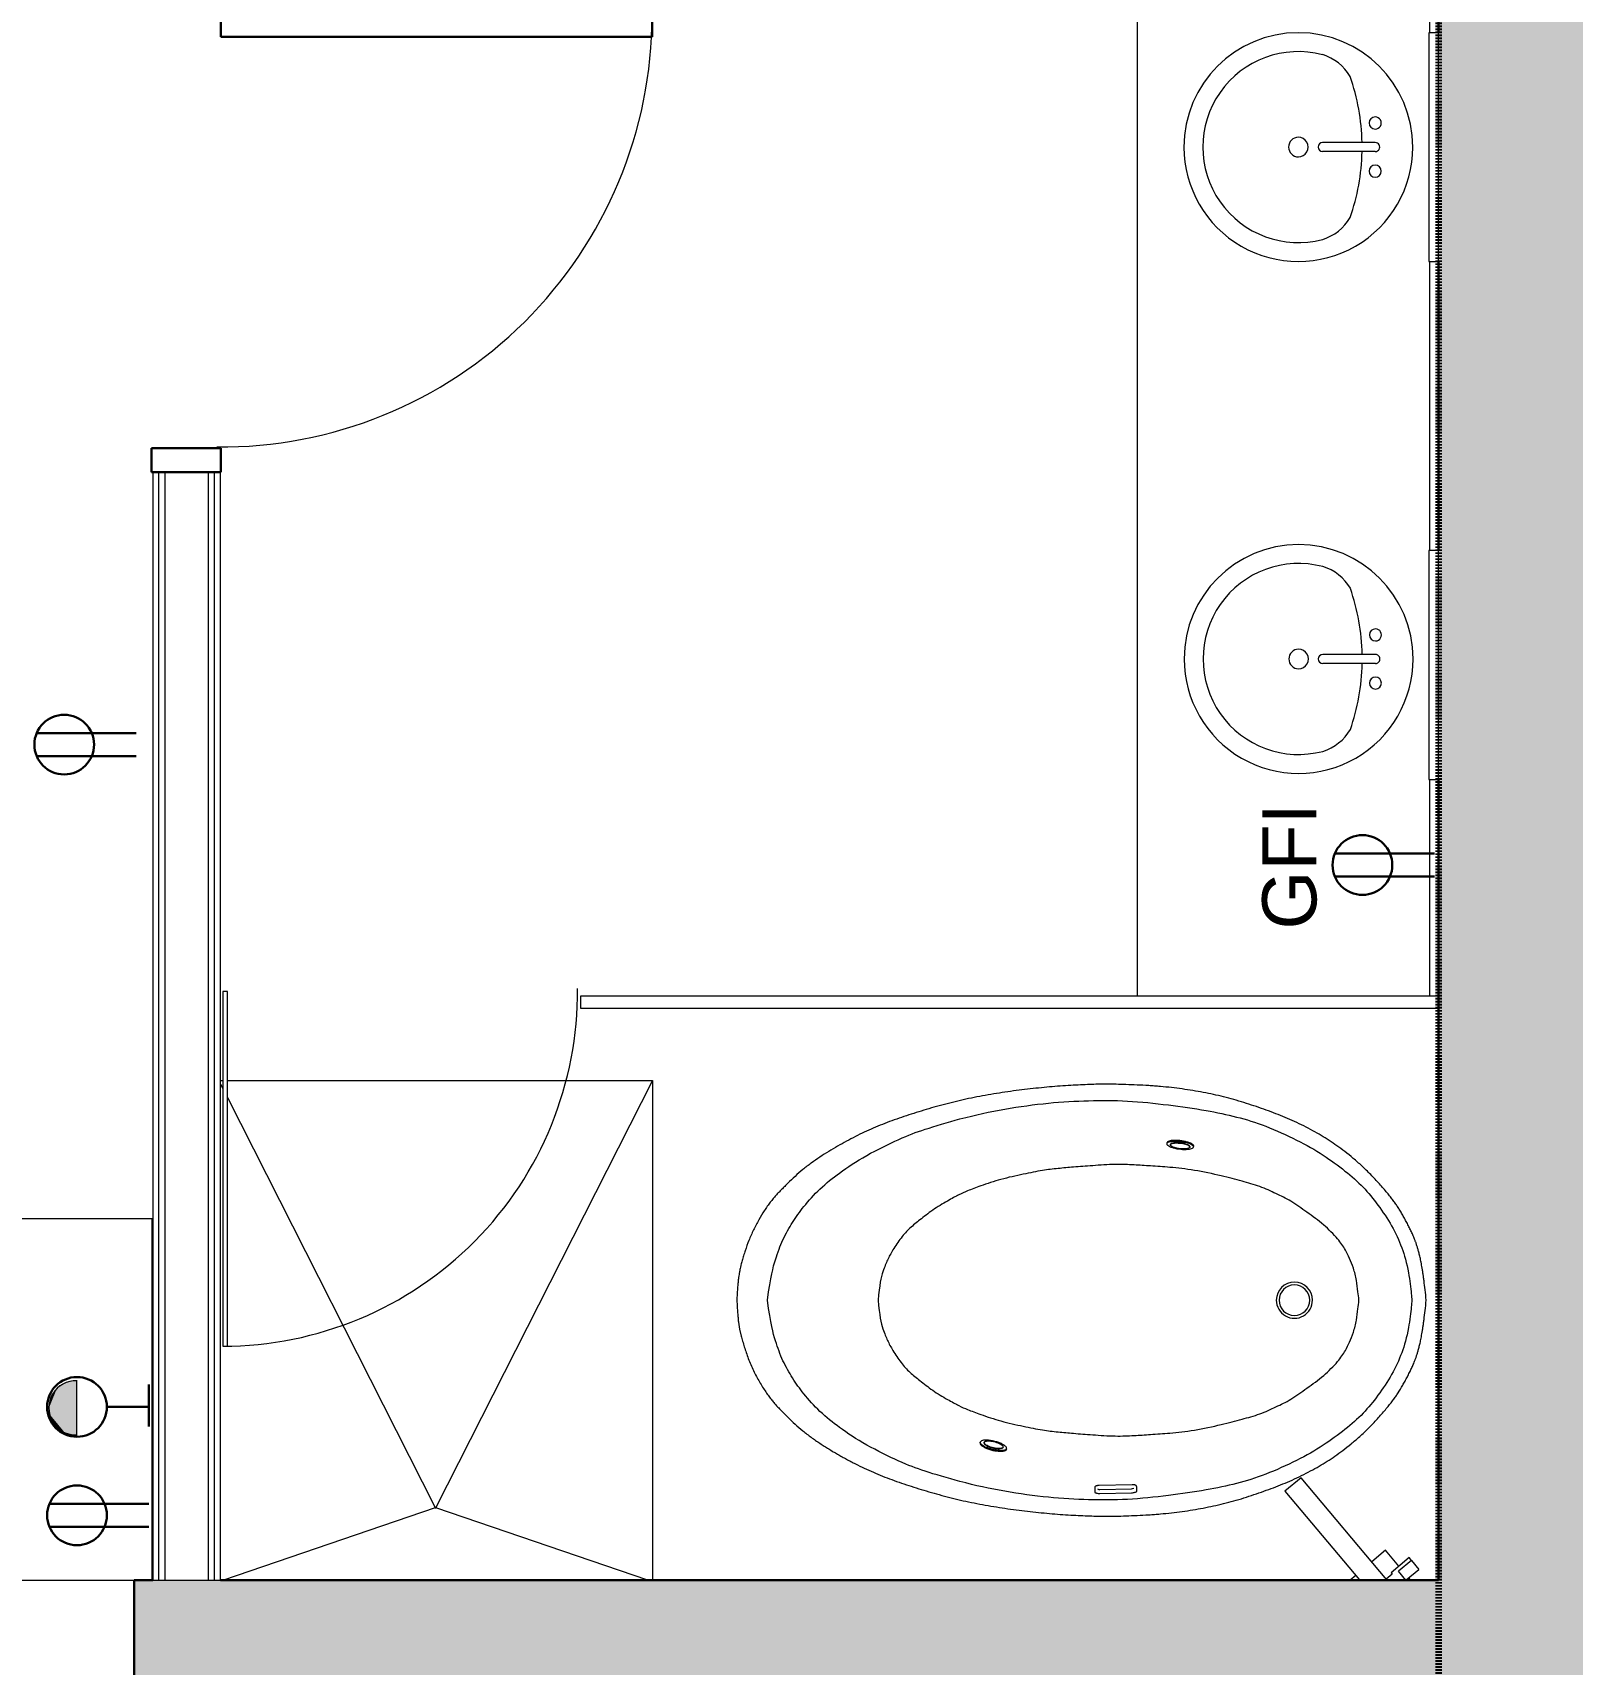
# Model space of a CAD drawing. Header units: inches. Extents: x -1176 to 1507, y -2563 to 978.
# Drawn here: x -115 to 12.8, y 323.7 to 459.2 of the extents above; entities that cross this region are included whole.
import ezdxf

# ---------------------------------------------------------------- set-up
doc = ezdxf.new("R2010")
doc.units = ezdxf.units.IN
doc.header["$MEASUREMENT"] = 0
doc.linetypes.add('Dash', pattern=[0.25, 0.125, -0.125])
for name, color, linetype, lineweight in [('A-ANNO-MATC', 214, 'Dash', 140), ('A-ANNO-NOTE', 131, 'Continuous', 40), ('A-DOOR', 31, 'Continuous', 18), ('A-DOOR-FRAM', 31, 'Continuous', 30), ('A-GLAZ-CURT', 52, 'Continuous', 9), ('A-WALL', 113, 'Continuous', 18), ('A-WALL-PATT', 111, 'Continuous', 18), ('I-WALL', 2, 'Continuous', 18), ('P-SANR-FIXT', 6, 'Continuous', 9), ('Q-CASE', 31, 'Continuous', 9), ('Q-SPCQ', 91, 'Continuous', 9)]:
    doc.layers.add(name, color=color, linetype=linetype, lineweight=lineweight)
doc.styles.add('Swis721 Lt BT', font='swissl.ttf', dxfattribs={"height": 4.5})

# ---------------------------------------------------------------- blocks, each defined once
blk = doc.blocks.new('Single Flush - D2 3_ X 8_-8252885-2nd Floor Power _ Signal')
at = {"layer": 'A-DOOR', "lineweight": 30}
for p, q in [((16.15625, -2.8125), (17.90625, -2.8125)), ((16.15625, -38.625), (16.15625, -2.8125)), ((17.90625, -2.8125), (17.90625, -38.625)), ((17.90625, -38.625), (16.15625, -38.625))]:
    blk.add_line(p, q, dxfattribs=at)
at = {"layer": 'A-DOOR', "lineweight": 9}
blk.add_arc((17.90625, -2.8125), 35.8125, 179.5, 270, dxfattribs=at)
at = {"layer": 'A-DOOR-FRAM'}
for p, q in [((-20, 2.9375), (-20, -2.8125)), ((-20, 2.9375), (-18, 2.9375)), ((-18, 2.9375), (-18, -2.8125)), ((18.000004, 2.9375), (18.000004, -2.8125)), ((18.000004, 2.9375), (20.000004, 2.9375)), ((20.000004, 2.9375), (20.000004, -2.8125)), ((-20, -2.8125), (-18, -2.8125)), ((18.000004, -2.8125), (20.000004, -2.8125))]:
    blk.add_line(p, q, dxfattribs=at)
blk = doc.blocks.new('Vanity Counter Top w Round Sink Hole - 24_ Depth-7683047-2nd Floor Power _ Signal')
at = {"layer": 'Q-CASE'}
for p, q in [((-52.26, -0.75), (-33.76, -0.75)), ((-14.76, -0.75), (9.24, -0.75)), ((28.24, -0.75), (46.25, -0.75)), ((-52.26, -25), (46.25, -25))]:
    blk.add_line(p, q, dxfattribs=at)
blk = doc.blocks.new('Sink Vanity-Round - 19_ x 19_-4918671-2nd Floor Power _ Signal')
at = {"layer": 'P-SANR-FIXT'}
for p, q in [((3.43, 9.73), (3.43, 5.36)), ((4.18, 9.73), (4.18, 5.36))]:
    blk.add_line(p, q, dxfattribs=at)
for centre, radius, start, end in [((3.81, 3.35), 9.5, 90, 270), ((3.81, 3.35), 9.5, 270, 90), ((1.81, 9.73), 0.5, 360, 180), ((1.81, 9.73), 0.5, 180, 360), ((3.81, 9.73), 0.375, 360, 180), ((5.81, 9.73), 0.5, 0, 180), ((5.81, 9.73), 0.5, 180, 360), ((3.81, -9.17), 17.81, 91.2067, 109.2086), ((3.81, -9.17), 17.81, 70.7914, 88.7933), ((0.05, 4.11), 4.12, 120.7927, 162.1904), ((7.56, 4.11), 4.12, 17.8096, 59.2073), ((3.81, 3.35), 7.93, 165.3071, 14.6929), ((3.81, 3.35), 0.812, 360, 180), ((3.81, 5.36), 0.375, 180, 360), ((3.81, 3.35), 0.813, 180, 360)]:
    blk.add_arc(centre, radius, start, end, dxfattribs=at)
blk = doc.blocks.new('System Panel - Glazed-7063547-2nd Floor Power _ Signal')
at = {"layer": 'A-GLAZ-CURT', "lineweight": 18}
for p, q in [((35.61, 1.75), (-35.61, 1.75)), ((-35.61, 1.75), (-35.61, 0.75)), ((35.61, 0.75), (35.61, 1.75)), ((-35.61, 0.75), (35.61, 0.75))]:
    blk.add_line(p, q, dxfattribs=at)
blk = doc.blocks.new('CW-Single Glass Door - Type 1-8070887-2nd Floor Power _ Signal')
at = {"layer": 'A-DOOR'}
for p, q in [((-14.34375, -0.375), (-14.71875, -0.375)), ((-14.71875, -0.375), (-14.71875, -29.8125)), ((-14.34375, -29.8125), (-14.34375, -0.375)), ((-14.71875, -29.8125), (-14.34375, -29.8125))]:
    blk.add_line(p, q, dxfattribs=at)
at = {"layer": 'A-DOOR', "lineweight": 9}
blk.add_arc((-14.71875, -0.375), 29.4375, 270, 0.5, dxfattribs=at)
blk = doc.blocks.new('downloadobjectfile_id_236f7131-f753-4b41-a4ac-6b6cf5932f67 - Bath tub-6664744-2nd Floor Power _ Signal')
at = {"layer": 'P-SANR-FIXT'}
for p, q in [((-4.58, 15.85), (-4.58, 15.48)), ((-4.21, 15.32), (-1.45, 15.38)), ((-1.53, 16.05), (-4.15, 15.99)), ((-1.52, 15.72), (-4.15, 15.66)), ((-1.09, 15.55), (-1.1, 15.94)), ((6.24, 12.4), (6.23, 12.33)), ((8.41, 11.78), (8.42, 11.84))]:
    blk.add_line(p, q, dxfattribs=at)
for centre, radius, start, end in [((-4.14, 15.3), 0.361, 91.2564, 121.564), ((-1.51, 15.36), 0.361, 60.9489, 91.2564), ((-17.67, 0), 1.5, 360, 180), ((-17.67, 0), 1.27, 0, 180), ((-17.67, 0), 1.5, 180, 360), ((-17.67, 0), 1.27, 180, 0)]:
    blk.add_arc(centre, radius, start, end, dxfattribs=at)
for points, knots in [([(28.63, 0), (28.61, 0.2), (28.6, 0.48), (28.58, 0.81), (28.56, 1.05), (28.54, 1.26), (28.52, 1.45), (28.51, 1.62), (28.49, 1.79), (28.47, 1.94), (28.45, 2.07), (28.43, 2.2), (28.41, 2.33), (28.39, 2.44), (28.36, 2.55), (28.34, 2.65), (28.31, 2.76), (28.29, 2.87), (28.25, 3.01), (28.21, 3.18), (28.14, 3.41), (28.06, 3.71), (27.93, 4.11), (27.71, 4.76), (27.37, 5.6), (26.88, 6.57), (26.43, 7.3), (26.09, 7.81), (25.84, 8.15), (25.61, 8.44), (25.38, 8.7), (25.15, 8.95), (24.91, 9.19), (24.65, 9.45), (24.29, 9.81), (23.8, 10.29), (23.15, 10.85), (22.57, 11.3), (22.09, 11.64), (21.72, 11.88), (21.36, 12.12), (20.99, 12.35), (20.62, 12.58), (20.26, 12.79), (19.89, 13), (19.52, 13.2), (19.15, 13.4), (18.66, 13.65), (18.04, 13.95), (17.29, 14.29), (16.53, 14.61), (15.75, 14.9), (14.69, 15.28), (13.32, 15.72), (11.9, 16.13), (10.73, 16.44), (9.54, 16.72), (8, 17.02), (6.12, 17.32), (4.57, 17.52), (3.34, 17.65), (2.43, 17.73), (1.54, 17.8), (0.68, 17.85), (-0.13, 17.89), (-0.86, 17.92), (-1.51, 17.94), (-2.14, 17.94), (-2.84, 17.93), (-3.67, 17.91), (-4.61, 17.87), (-5.42, 17.83), (-6.07, 17.79), (-6.7, 17.73), (-7.78, 17.63), (-9.25, 17.42), (-10.67, 17.15), (-11.79, 16.89), (-12.64, 16.67), (-13.48, 16.42), (-14.32, 16.15), (-15.14, 15.86), (-16.2, 15.47), (-17.23, 15.06), (-18.26, 14.57), (-19.02, 14.18), (-19.74, 13.78), (-20.4, 13.38), (-21.04, 12.95), (-21.69, 12.48), (-22.38, 11.94), (-22.97, 11.43), (-23.46, 10.98), (-23.83, 10.62), (-24.2, 10.24), (-24.56, 9.85), (-24.91, 9.46), (-25.23, 9.09), (-25.52, 8.74), (-25.77, 8.43), (-25.99, 8.13), (-26.26, 7.75), (-26.5, 7.35), (-26.76, 6.89), (-26.96, 6.54), (-27.11, 6.24), (-27.23, 6.01), (-27.31, 5.84), (-27.39, 5.68), (-27.49, 5.46), (-27.59, 5.22), (-27.68, 5), (-27.73, 4.86), (-27.77, 4.76), (-27.8, 4.65), (-27.84, 4.53), (-27.88, 4.41), (-27.92, 4.28), (-27.96, 4.14), (-28, 3.99), (-28.04, 3.83), (-28.08, 3.65), (-28.13, 3.46), (-28.17, 3.26), (-28.21, 3.04), (-28.26, 2.79), (-28.3, 2.53), (-28.35, 2.24), (-28.39, 1.94), (-28.45, 1.49), (-28.53, 0.87), (-28.59, 0.3), (-28.62, 0)], [0, 0, 0, 0, 0.003049, 0.004573, 0.006098, 0.007622, 0.009146, 0.010671, 0.012195, 0.01372, 0.015244, 0.016768, 0.018293, 0.019817, 0.021341, 0.022866, 0.02439, 0.025915, 0.027439, 0.030488, 0.033537, 0.036585, 0.042683, 0.04878, 0.060976, 0.073171, 0.085366, 0.091463, 0.097561, 0.103659, 0.109756, 0.115854, 0.121951, 0.128049, 0.134146, 0.146341, 0.158537, 0.170732, 0.176829, 0.182927, 0.189024, 0.195122, 0.20122, 0.207317, 0.213415, 0.219512, 0.22561, 0.231707, 0.243902, 0.256098, 0.268293, 0.280488, 0.292683, 0.317073, 0.341463, 0.353659, 0.365854, 0.390244, 0.414634, 0.439024, 0.45122, 0.463415, 0.47561, 0.487805, 0.5, 0.512195, 0.52439, 0.536585, 0.54878, 0.560976, 0.573171, 0.585366, 0.591463, 0.597561, 0.609756, 0.634146, 0.658537, 0.670732, 0.682927, 0.695122, 0.707317, 0.719512, 0.731707, 0.756098, 0.768293, 0.780488, 0.792683, 0.804878, 0.817073, 0.829268, 0.841463, 0.853659, 0.859756, 0.865854, 0.871951, 0.878049, 0.884146, 0.890244, 0.896341, 0.902439, 0.908537, 0.914634, 0.926829, 0.932927, 0.939024, 0.945122, 0.948171, 0.95122, 0.954268, 0.957317, 0.963415, 0.966463, 0.967988, 0.969512, 0.971037, 0.972561, 0.974085, 0.97561, 0.977134, 0.978659, 0.980183, 0.981707, 0.983232, 0.984756, 0.98628, 0.987805, 0.989329, 0.990854, 0.992378, 0.993902, 0.996951, 1, 1, 1, 1]), ([(-27.41, 0), (-27.41, 0.17), (-27.39, 0.55), (-27.13, 2.64), (-26.63, 4.38), (-25.79, 6.2), (-24.61, 7.94), (-23.4, 9.44), (-21.88, 10.76), (-19.96, 12.16), (-17.98, 13.29), (-15.15, 14.56), (-12.92, 15.24), (-10.26, 15.8), (-7.17, 16.24), (-3.75, 16.6), (-0.55, 16.6), (2.72, 16.42), (6.45, 15.9), (9.78, 15.19), (13.29, 14.12), (14.76, 13.58), (18.1, 11.95), (19.97, 10.69), (21.67, 9.36), (23.1, 7.78), (23.97, 6.54), (24.83, 5.05), (25.43, 3.41), (25.81, 1.98), (26.08, 0)], [-5.618031, -5.618031, -5.618031, -5.618031, -5.544194, -5.424812, -5.260384, -5.095898, -4.928484, -4.760658, -4.585358, -4.400115, -4.184559, -3.970312, -3.743931, -3.517047, -3.259472, -2.988396, -2.713063, -2.428449, -2.138296, -1.837006, -1.597044, -1.348216, -1.138919, -0.913036, -0.731154, -0.569833, -0.420907, -0.282566, -0.145254, 0, 0, 0, 0]), ([(-4.15, 15.99), (-4.26, 15.99), (-4.4, 15.97), (-4.52, 15.92), (-4.56, 15.9), (-4.58, 15.87), (-4.58, 15.86), (-4.58, 15.85)], [0, 0, 0, 0, 0.444444, 0.666667, 0.777778, 0.888889, 1, 1, 1, 1]), ([(-4.58, 15.48), (-4.57, 15.46), (-4.57, 15.45), (-4.56, 15.43), (-4.56, 15.43), (-4.56, 15.42), (-4.55, 15.42), (-4.55, 15.41), (-4.54, 15.4), (-4.53, 15.4), (-4.53, 15.39), (-4.52, 15.39), (-4.51, 15.38), (-4.5, 15.38), (-4.49, 15.37), (-4.48, 15.37), (-4.46, 15.36), (-4.45, 15.35), (-4.43, 15.35), (-4.41, 15.34), (-4.39, 15.34), (-4.37, 15.33), (-4.35, 15.33), (-4.32, 15.33), (-4.29, 15.32), (-4.26, 15.32), (-4.23, 15.32), (-4.21, 15.32)], [0, 0, 0, 0, 0.041667, 0.057292, 0.080729, 0.104167, 0.125, 0.145833, 0.1875, 0.229167, 0.270833, 0.302083, 0.333333, 0.375, 0.416667, 0.458333, 0.5, 0.541667, 0.583333, 0.666667, 0.75, 0.791667, 0.833333, 0.875, 0.916667, 0.958333, 1, 1, 1, 1]), ([(-1.1, 15.94), (-1.1, 15.95), (-1.11, 15.96), (-1.14, 15.98), (-1.18, 16), (-1.25, 16.02), (-1.37, 16.04), (-1.48, 16.05), (-1.53, 16.05)], [0, 0, 0, 0, 0.125, 0.25, 0.375, 0.5, 0.75, 1, 1, 1, 1]), ([(-1.45, 15.38), (-1.43, 15.38), (-1.4, 15.38), (-1.36, 15.39), (-1.33, 15.39), (-1.31, 15.4), (-1.29, 15.4), (-1.27, 15.4), (-1.26, 15.41), (-1.24, 15.41), (-1.23, 15.42), (-1.21, 15.42), (-1.2, 15.43), (-1.18, 15.44), (-1.17, 15.44), (-1.16, 15.45), (-1.15, 15.46), (-1.14, 15.46), (-1.13, 15.47), (-1.13, 15.47), (-1.12, 15.48), (-1.11, 15.49), (-1.11, 15.49), (-1.1, 15.5), (-1.1, 15.51), (-1.1, 15.51), (-1.09, 15.52), (-1.09, 15.54), (-1.09, 15.55)], [0, 0, 0, 0, 0.041667, 0.083333, 0.125, 0.166667, 0.208333, 0.25, 0.291667, 0.333333, 0.375, 0.416667, 0.5, 0.541667, 0.583333, 0.625, 0.666667, 0.697917, 0.729167, 0.770833, 0.8125, 0.854167, 0.875, 0.895833, 0.916667, 0.942708, 0.958333, 1, 1, 1, 1]), ([(6.23, 12.33), (6.22, 12.32), (6.22, 12.28), (6.24, 12.22), (6.29, 12.15), (6.37, 12.08), (6.47, 12.01), (6.63, 11.92), (6.87, 11.82), (7.21, 11.72), (7.67, 11.62), (8.08, 11.61), (8.33, 11.68), (8.39, 11.74), (8.41, 11.78)], [0, 0, 0, 0, 0.05, 0.1, 0.15, 0.2, 0.25, 0.3, 0.4, 0.5, 0.6, 0.8, 0.9, 1, 1, 1, 1]), ([(8.41, 11.78), (8.41, 11.8), (8.41, 11.83), (8.39, 11.9), (8.34, 11.96), (8.27, 12.03), (8.17, 12.1), (8.01, 12.19), (7.76, 12.3), (7.42, 12.4), (6.96, 12.49), (6.54, 12.51), (6.29, 12.43), (6.24, 12.37), (6.23, 12.33)], [0, 0, 0, 0, 0.05, 0.1, 0.15, 0.2, 0.25, 0.3, 0.4, 0.5, 0.6, 0.8, 0.9, 1, 1, 1, 1]), ([(6.23, 12.33), (6.23, 12.35), (6.25, 12.38), (6.31, 12.43), (6.39, 12.46), (6.49, 12.48), (6.61, 12.49), (6.8, 12.5), (7.07, 12.47), (7.42, 12.4), (7.88, 12.26), (8.24, 12.07), (8.4, 11.89), (8.42, 11.81), (8.41, 11.78)], [0, 0, 0, 0, 0.05, 0.1, 0.15, 0.2, 0.25, 0.3, 0.4, 0.5, 0.6, 0.8, 0.9, 1, 1, 1, 1]), ([(8.42, 11.84), (8.43, 11.85), (8.43, 11.89), (8.41, 11.95), (8.36, 12.02), (8.28, 12.09), (8.18, 12.15), (8.03, 12.24), (7.78, 12.35), (7.45, 12.46), (6.98, 12.55), (6.56, 12.56), (6.31, 12.49), (6.25, 12.43), (6.24, 12.4)], [0, 0, 0, 0, 0.05, 0.1, 0.15, 0.2, 0.25, 0.3, 0.4, 0.5, 0.6, 0.8, 0.9, 1, 1, 1, 1]), ([(8.09, 11.82), (8.09, 11.8), (8.08, 11.78), (8.05, 11.75), (8, 11.72), (7.94, 11.7), (7.86, 11.69), (7.73, 11.68), (7.47, 11.7), (7.05, 11.79), (6.68, 11.96), (6.52, 12.11), (6.5, 12.18), (6.52, 12.21)], [0, 0, 0, 0, 0.047619, 0.095238, 0.142857, 0.190476, 0.238095, 0.285714, 0.380952, 0.571429, 0.761905, 0.880952, 1, 1, 1, 1]), ([(8.09, 11.82), (8.1, 11.83), (8.1, 11.86), (8.09, 11.9), (8.06, 11.95), (8.01, 11.99), (7.94, 12.04), (7.84, 12.11), (7.6, 12.21), (7.18, 12.33), (6.78, 12.35), (6.56, 12.3), (6.52, 12.24), (6.52, 12.21)], [0, 0, 0, 0, 0.047619, 0.095238, 0.142857, 0.190476, 0.238095, 0.285714, 0.380952, 0.571429, 0.761905, 0.880952, 1, 1, 1, 1]), ([(6.52, 12.21), (6.52, 12.22), (6.54, 12.25), (6.58, 12.28), (6.65, 12.3), (6.76, 12.32), (7, 12.32), (7.44, 12.25), (7.85, 12.09), (8.06, 11.93), (8.1, 11.85), (8.09, 11.82)], [0, 0, 0, 0, 0.052632, 0.105263, 0.157895, 0.210526, 0.315789, 0.526316, 0.736842, 0.868421, 1, 1, 1, 1]), ([(6.52, 12.21), (6.52, 12.22), (6.54, 12.25), (6.58, 12.28), (6.65, 12.3), (6.73, 12.31), (6.82, 12.32), (6.97, 12.32), (7.25, 12.28), (7.67, 12.17), (7.97, 12.01), (8.08, 11.89), (8.1, 11.84), (8.09, 11.82)], [0, 0, 0, 0, 0.052632, 0.105263, 0.157895, 0.210526, 0.263158, 0.315789, 0.421053, 0.631579, 0.815789, 0.907895, 1, 1, 1, 1]), ([(16.89, 0), (16.8, 1.27), (16.48, 2.48), (16.13, 3.34), (15.69, 4.17), (14.98, 5.22), (14.26, 6.02), (13.41, 6.67), (12.38, 7.51), (11.18, 8.22), (10.13, 8.79), (9.49, 9.08), (8.26, 9.53), (6.69, 10.07), (4.84, 10.46), (3.28, 10.79), (1.97, 10.94), (0.6, 11.06), (-0.86, 11.17), (-2.86, 11.31), (-4.35, 11.24), (-5.73, 11.15), (-7.46, 11.03), (-9.26, 10.84), (-11.69, 10.32), (-13.21, 9.91), (-14.78, 9.49), (-16.19, 8.83), (-17.34, 8.3), (-18.79, 7.24), (-20.02, 6.38), (-21.28, 5.13), (-21.9, 4.24), (-22.24, 3.5), (-22.59, 2.68), (-22.84, 1.69), (-22.94, 0.81), (-23, 0.26), (-23.03, 0)], [0, 0, 0, 0, 0.095825, 0.182513, 0.269753, 0.361199, 0.455897, 0.552236, 0.65743, 0.766411, 0.857986, 0.946942, 1.048984, 1.184003, 1.327218, 1.460629, 1.57966, 1.69493, 1.829456, 1.967274, 2.102928, 2.230917, 2.36765, 2.535001, 2.698079, 2.855999, 2.988228, 3.111669, 3.240091, 3.366918, 3.507968, 3.628876, 3.730864, 3.808196, 3.883993, 3.961779, 4.030158, 4.077503, 4.077503, 4.077503, 4.077503]), ([(-28.62, 0), (-28.59, -0.3), (-28.53, -0.87), (-28.45, -1.49), (-28.39, -1.94), (-28.35, -2.24), (-28.3, -2.53), (-28.26, -2.79), (-28.21, -3.04), (-28.17, -3.26), (-28.13, -3.46), (-28.08, -3.65), (-28.04, -3.83), (-28, -3.99), (-27.96, -4.14), (-27.92, -4.28), (-27.88, -4.41), (-27.84, -4.53), (-27.8, -4.65), (-27.77, -4.76), (-27.73, -4.86), (-27.68, -5), (-27.59, -5.22), (-27.47, -5.51), (-27.31, -5.84), (-27.14, -6.18), (-26.96, -6.54), (-26.76, -6.89), (-26.57, -7.24), (-26.38, -7.55), (-26.19, -7.85), (-25.99, -8.13), (-25.77, -8.43), (-25.52, -8.74), (-25.23, -9.09), (-24.91, -9.46), (-24.44, -9.98), (-23.95, -10.5), (-23.46, -10.98), (-22.97, -11.43), (-22.38, -11.94), (-21.69, -12.48), (-21.04, -12.95), (-20.4, -13.38), (-19.74, -13.78), (-19.02, -14.18), (-18.26, -14.57), (-17.49, -14.93), (-16.72, -15.26), (-15.93, -15.57), (-14.87, -15.96), (-13.76, -16.33), (-12.64, -16.67), (-11.51, -16.97), (-10.11, -17.27), (-8.67, -17.51), (-7.47, -17.66), (-6.7, -17.73), (-6.07, -17.79), (-5.42, -17.83), (-4.61, -17.87), (-3.67, -17.91), (-2.84, -17.93), (-2.14, -17.94), (-1.51, -17.94), (-0.86, -17.92), (-0.13, -17.89), (0.68, -17.85), (1.54, -17.8), (2.43, -17.73), (3.64, -17.62), (5.19, -17.45), (7.06, -17.18), (8.93, -16.85), (10.74, -16.44), (12.48, -15.97), (14.15, -15.46), (15.49, -15), (16.53, -14.61), (17.55, -14.19), (18.78, -13.61), (20.01, -12.94), (20.99, -12.36), (21.73, -11.89), (22.45, -11.39), (23.15, -10.85), (23.8, -10.29), (24.29, -9.81), (24.65, -9.45), (24.91, -9.19), (25.15, -8.95), (25.38, -8.7), (25.61, -8.44), (25.84, -8.15), (26.09, -7.81), (26.41, -7.34), (26.81, -6.68), (27.25, -5.84), (27.63, -4.97), (27.89, -4.25), (28.06, -3.69), (28.16, -3.36), (28.23, -3.1), (28.27, -2.95), (28.3, -2.83), (28.33, -2.7), (28.36, -2.55), (28.4, -2.39), (28.42, -2.25), (28.44, -2.1), (28.47, -1.91), (28.51, -1.62), (28.54, -1.31), (28.57, -0.94), (28.6, -0.5), (28.62, -0.17), (28.63, 0)], [0, 0, 0, 0, 0.003049, 0.006098, 0.007622, 0.009146, 0.010671, 0.012195, 0.01372, 0.015244, 0.016768, 0.018293, 0.019817, 0.021341, 0.022866, 0.02439, 0.025915, 0.027439, 0.028963, 0.030488, 0.032012, 0.033537, 0.036585, 0.042683, 0.04878, 0.054878, 0.060976, 0.067073, 0.073171, 0.079268, 0.085366, 0.091463, 0.097561, 0.103659, 0.109756, 0.115854, 0.121951, 0.134146, 0.140244, 0.146341, 0.158537, 0.170732, 0.182927, 0.195122, 0.207317, 0.219512, 0.231707, 0.243902, 0.256098, 0.268293, 0.280488, 0.304878, 0.317073, 0.329268, 0.353659, 0.378049, 0.390244, 0.402439, 0.408537, 0.414634, 0.426829, 0.439024, 0.45122, 0.463415, 0.47561, 0.487805, 0.5, 0.512195, 0.52439, 0.536585, 0.54878, 0.573171, 0.597561, 0.621951, 0.646341, 0.670732, 0.695122, 0.719512, 0.731707, 0.743902, 0.768293, 0.792683, 0.804878, 0.817073, 0.829268, 0.841463, 0.853659, 0.865854, 0.871951, 0.878049, 0.884146, 0.890244, 0.896341, 0.902439, 0.908537, 0.914634, 0.925305, 0.935976, 0.946646, 0.957317, 0.962652, 0.967988, 0.970655, 0.973323, 0.974657, 0.975991, 0.978659, 0.981326, 0.98266, 0.983994, 0.986662, 0.989329, 0.991997, 0.994665, 0.997332, 1, 1, 1, 1]), ([(26.08, 0), (25.81, -1.98), (25.43, -3.41), (24.83, -5.05), (23.97, -6.54), (23.1, -7.78), (21.67, -9.36), (19.97, -10.69), (18.1, -11.95), (14.76, -13.58), (13.29, -14.12), (9.78, -15.19), (6.45, -15.9), (2.72, -16.42), (-0.55, -16.6), (-3.75, -16.6), (-7.17, -16.24), (-10.26, -15.8), (-12.92, -15.24), (-15.15, -14.56), (-17.98, -13.29), (-19.96, -12.16), (-21.88, -10.76), (-23.4, -9.44), (-24.61, -7.94), (-25.79, -6.2), (-26.63, -4.38), (-27.13, -2.64), (-27.39, -0.55), (-27.41, -0.17), (-27.41, 0)], [-5.618031, -5.618031, -5.618031, -5.618031, -5.472777, -5.335466, -5.197124, -5.048198, -4.886878, -4.704995, -4.479113, -4.269816, -4.020987, -3.781025, -3.479735, -3.189582, -2.904969, -2.629635, -2.35856, -2.100984, -1.8741, -1.647719, -1.433473, -1.217917, -1.032673, -0.857374, -0.689547, -0.522133, -0.357647, -0.193219, -0.073837, 0, 0, 0, 0]), ([(-23.03, 0), (-23, -0.26), (-22.94, -0.81), (-22.84, -1.69), (-22.59, -2.68), (-22.24, -3.5), (-21.9, -4.24), (-21.28, -5.13), (-20.02, -6.38), (-18.79, -7.24), (-17.34, -8.3), (-16.19, -8.83), (-14.78, -9.49), (-13.21, -9.91), (-11.69, -10.32), (-9.26, -10.84), (-7.46, -11.03), (-5.73, -11.15), (-4.35, -11.24), (-2.86, -11.31), (-0.86, -11.17), (0.6, -11.06), (1.97, -10.94), (3.28, -10.79), (4.84, -10.46), (6.69, -10.07), (8.26, -9.53), (9.49, -9.08), (10.13, -8.79), (11.18, -8.22), (12.38, -7.51), (13.41, -6.67), (14.26, -6.02), (14.98, -5.22), (15.69, -4.17), (16.13, -3.34), (16.48, -2.48), (16.8, -1.27), (16.89, 0)], [0, 0, 0, 0, 0.047345, 0.115723, 0.19351, 0.269307, 0.346639, 0.448626, 0.569535, 0.710585, 0.837412, 0.965834, 1.089275, 1.221504, 1.379424, 1.542502, 1.709853, 1.846586, 1.974575, 2.110229, 2.248047, 2.382573, 2.497843, 2.616873, 2.750285, 2.893499, 3.028519, 3.130561, 3.219517, 3.311092, 3.420073, 3.525267, 3.621606, 3.716304, 3.80775, 3.89499, 3.981678, 4.077503, 4.077503, 4.077503, 4.077503]), ([(-7.08, -13.03), (-7.07, -13.02), (-7.07, -12.99), (-7.08, -12.94), (-7.12, -12.89), (-7.18, -12.84), (-7.26, -12.79), (-7.39, -12.73), (-7.69, -12.62), (-8.23, -12.52), (-8.85, -12.52), (-9.18, -12.59), (-9.3, -12.68), (-9.31, -12.74), (-9.3, -12.76)], [0, 0, 0, 0, 0.043478, 0.086957, 0.130435, 0.173913, 0.217391, 0.26087, 0.347826, 0.521739, 0.695652, 0.847826, 0.923913, 1, 1, 1, 1]), ([(-9.3, -12.77), (-9.31, -12.78), (-9.32, -12.81), (-9.3, -12.86), (-9.26, -12.91), (-9.2, -12.96), (-9.12, -13.01), (-8.99, -13.07), (-8.69, -13.17), (-8.15, -13.27), (-7.54, -13.28), (-7.21, -13.21), (-7.09, -13.11), (-7.07, -13.06), (-7.08, -13.03)], [0, 0, 0, 0, 0.043478, 0.086957, 0.130435, 0.173913, 0.217391, 0.26087, 0.347826, 0.521739, 0.695652, 0.847826, 0.923913, 1, 1, 1, 1]), ([(-9.3, -12.76), (-9.3, -12.78), (-9.28, -12.82), (-9.23, -12.88), (-9.14, -12.93), (-9.03, -12.99), (-8.9, -13.04), (-8.7, -13.1), (-8.3, -13.19), (-7.72, -13.23), (-7.24, -13.17), (-7.1, -13.08), (-7.08, -13.03)], [0, 0, 0, 0, 0.055556, 0.111111, 0.166667, 0.222222, 0.277778, 0.333333, 0.444444, 0.666667, 0.833333, 1, 1, 1, 1]), ([(-7.08, -13.03), (-7.09, -13.05), (-7.11, -13.08), (-7.18, -13.12), (-7.27, -13.16), (-7.43, -13.19), (-7.68, -13.22), (-8.04, -13.21), (-8.54, -13.15), (-8.98, -13.03), (-9.24, -12.88), (-9.3, -12.8), (-9.3, -12.77)], [0, 0, 0, 0, 0.055556, 0.111111, 0.166667, 0.222222, 0.333333, 0.444444, 0.555556, 0.777778, 0.888889, 1, 1, 1, 1]), ([(-8.99, -12.73), (-8.99, -12.71), (-8.99, -12.69), (-8.96, -12.66), (-8.92, -12.63), (-8.86, -12.61), (-8.79, -12.59), (-8.68, -12.57), (-8.44, -12.55), (-8.03, -12.58), (-7.62, -12.69), (-7.43, -12.79), (-7.37, -12.87), (-7.37, -12.9), (-7.38, -12.92)], [0, 0, 0, 0, 0.045455, 0.090909, 0.136364, 0.181818, 0.227273, 0.272727, 0.363636, 0.545455, 0.727273, 0.863636, 0.931818, 1, 1, 1, 1]), ([(-7.38, -12.92), (-7.38, -12.93), (-7.39, -12.95), (-7.44, -12.99), (-7.5, -13.01), (-7.57, -13.03), (-7.67, -13.05), (-7.81, -13.06), (-8.09, -13.06), (-8.52, -13), (-8.83, -12.89), (-8.96, -12.79), (-8.99, -12.75), (-8.99, -12.73)], [0, 0, 0, 0, 0.052632, 0.105263, 0.157895, 0.210526, 0.263158, 0.315789, 0.421053, 0.631579, 0.815789, 0.907895, 1, 1, 1, 1]), ([(-8.99, -12.73), (-8.99, -12.74), (-8.99, -12.76), (-8.98, -12.8), (-8.94, -12.83), (-8.9, -12.87), (-8.83, -12.91), (-8.72, -12.95), (-8.5, -13.03), (-8.09, -13.09), (-7.67, -13.09), (-7.46, -13.03), (-7.39, -12.97), (-7.37, -12.94), (-7.38, -12.92)], [0, 0, 0, 0, 0.045455, 0.090909, 0.136364, 0.181818, 0.227273, 0.272727, 0.363636, 0.545455, 0.727273, 0.863636, 0.931818, 1, 1, 1, 1]), ([(-7.38, -12.92), (-7.38, -12.93), (-7.39, -12.96), (-7.44, -12.99), (-7.5, -13.01), (-7.57, -13.03), (-7.67, -13.05), (-7.81, -13.06), (-8.09, -13.06), (-8.52, -13), (-8.83, -12.89), (-8.96, -12.79), (-8.99, -12.75), (-8.99, -12.73)], [0, 0, 0, 0, 0.052632, 0.105263, 0.157895, 0.210526, 0.263158, 0.315789, 0.421053, 0.631579, 0.815789, 0.907895, 1, 1, 1, 1])]:
    blk.add_open_spline(points, degree=3, knots=knots, dxfattribs=at)
blk = doc.blocks.new('Desk6 - Desk-6998026-2nd Floor Power _ Signal')
at = {"layer": 'Q-CASE'}
for p, q in [((2331.55, 493.83), (2223.06, 493.83)), ((2331.55, 463.83), (2331.55, 493.83)), ((2296.06, 463.83), (2330.06, 463.83))]:
    blk.add_line(p, q, dxfattribs=at)
blk = doc.blocks.new('Shower Floor - Shower Floor-V108-2nd Floor Power _ Signal')
at = {"layer": 'P-SANR-FIXT'}
for p, q in [((-17.91, -41.63), (-17.91, -0.13)), ((-17.52, -0.13), (0.07, -6.12)), ((0.12, -6.12), (17.7, -0.13)), ((-17.91, -41.63), (0.07, -6.17)), ((0.09, -6.12), (0.07, -6.12)), ((0.09, -6.12), (0.07, -6.17)), ((0.12, -6.12), (0.07, -6.12)), ((0.07, -6.12), (0.07, -6.17)), ((0.07, -6.17), (0.12, -6.17)), ((0.09, -6.12), (0.12, -6.12)), ((0.09, -6.12), (0.12, -6.17)), ((0.12, -6.17), (0.12, -6.12)), ((17.38, -40.21), (0.12, -6.17)), ((17.38, -41.63), (-17.91, -41.63)), ((17.94, -41.32), (17.75, -40.95)), ((17.94, -41.63), (17.75, -41.63))]:
    blk.add_line(p, q, dxfattribs=at)
blk = doc.blocks.new('Mirror76 - Mirror-8014070-2nd Floor Power _ Signal')
at = {"layer": 'Q-SPCQ'}
for p, q in [((-904.08, -1010), (-923.08, -1010)), ((-923.08, -1010), (-923.08, -1010.81)), ((-923.08, -1010.81), (-904.08, -1010.81)), ((-904.08, -1010.81), (-904.08, -1010))]:
    blk.add_line(p, q, dxfattribs=at)
blk = doc.blocks.new('Mirror77 - Mirror-8014082-2nd Floor Power _ Signal')
at = {"layer": 'Q-SPCQ'}
for p, q in [((-902.91, -1010), (-921.91, -1010)), ((-921.91, -1010), (-921.91, -1010.81)), ((-921.91, -1010.81), (-902.91, -1010.81)), ((-902.91, -1010.81), (-902.91, -1010))]:
    blk.add_line(p, q, dxfattribs=at)
blk = doc.blocks.new('Vettis - tub filler - Luxe Nickel-V138-2nd Floor Power _ Signal')
at = {"layer": 'P-SANR-FIXT'}
for p, q in [((-3.49, 5.21), (-3.49, 6.18)), ((-2.12, 6.18), (-3.49, 6.18)), ((-2.39, 6.41), (-2.39, 6.18)), ((-2.09, 6.16), (-2.09, 5.21)), ((-3.49, 5.21), (-3.49, 4.91)), ((-3.49, 5.21), (-2.09, 5.21)), ((-3.49, 4.91), (-1.54, 4.91)), ((-2.39, 4.91), (-2.39, 3.19)), ((-1.54, 4.91), (-1.54, 5.06)), ((-1.54, 5.06), (-0.89, 5.06)), ((-0.89, 5.15), (-0.89, -5.94)), ((-2.39, 3.19), (-0.89, 3.19)), ((0.85, -5.94), (0.85, 3.69)), ((0.85, 3.19), (1.45, 3.19)), ((-0.89, -5.94), (0.85, -5.94))]:
    blk.add_line(p, q, dxfattribs=at)

msp = doc.modelspace()

# ---------------------------------------------------------------- hatches: boundary and pattern name
at = {"layer": 'A-ANNO-NOTE', "lineweight": 9}
for points in [[(-112.99, 346.58), (-112.18, 347.09), (-112.61, 346.88)], [(-111.48, 342.73), (-112.18, 347.09), (-112.99, 346.58)], [(-111.48, 342.73), (-111.56, 347.22), (-112.18, 347.09)], [(-111.48, 342.73), (-111.32, 347.22), (-111.56, 347.22)], [(-111.48, 342.73), (-111.32, 342.73), (-111.32, 347.22)], [(-113.6, 344.46), (-112.99, 346.58), (-113.66, 344.94)], [(-113.66, 344.94), (-112.99, 346.58), (-113.64, 345.33)], [(-113.64, 345.33), (-112.99, 346.58), (-113.15, 346.41)], [(-113.64, 345.33), (-113.15, 346.41), (-113.51, 345.79)], [(-112.33, 342.92), (-112.99, 346.58), (-113.6, 344.46)], [(-113.51, 345.79), (-113.15, 346.41), (-113.41, 346.01)], [(-111.48, 342.73), (-112.99, 346.58), (-112.33, 342.92)], [(-113.29, 343.73), (-113.6, 344.46), (-113.41, 343.94)], [(-112.33, 342.92), (-113.6, 344.46), (-113.29, 343.73)], [(-112.33, 342.92), (-113.29, 343.73), (-112.93, 343.31)], [(-111.48, 342.73), (-112.33, 342.92), (-111.8, 342.76)]]:
    msp.add_hatch(color=256, dxfattribs=at).paths.add_polyline_path(points, flags=0)
at = {"layer": 'A-WALL-PATT', "lineweight": 9}
h = msp.add_hatch(color=7, dxfattribs=at)
h.paths.add_polyline_path([(1.72, -1.17), (18.22, -1.17), (18.22, 501.68), (1.72, 501.68), (1.72, 52.71)], flags=0)
h.paths.add_polyline_path([(18.22, 535.68), (18.22, 814.52), (1.72, 814.52), (1.72, 535.68)], flags=0)
h = msp.add_hatch(color=7, dxfattribs=at)
h.paths.add_polyline_path([(-171.32, 314.18), (-140.57, 314.18), (-140.57, 330.68), (-213.57, 330.68), (-213.57, 314.18), (-171.82, 314.18)], flags=0)
h.paths.add_polyline_path([(1.72, 314.18), (1.72, 330.68), (-106.57, 330.68), (-106.57, 314.18), (-12.28, 314.18)], flags=0)

# ---------------------------------------------------------------- linework, layer by layer
at = {"layer": 'A-ANNO-MATC'}
msp.add_line((1.72, 857.52), (1.72, -90.48), dxfattribs=at)
at = {"layer": 'A-ANNO-NOTE', "lineweight": 30}
for p, q in [((-106.4, 401.02), (-114.67, 401.02)), ((-106.4, 399.1), (-114.67, 399.1)), ((1.39, 391.02), (-6.87, 391.02)), ((1.39, 389.1), (-6.87, 389.1)), ((-105.34, 343.42), (-105.34, 346.93)), ((-105.34, 345.06), (-108.85, 345.06)), ((-105.34, 337.02), (-113.6, 337.02)), ((-105.34, 335.1), (-113.6, 335.1))]:
    msp.add_line(p, q, dxfattribs=at)
at = {"layer": 'A-ANNO-NOTE', "lineweight": 9}
msp.add_line((-111.32, 342.73), (-111.32, 347.22), dxfattribs=at)
at = {"layer": 'A-ANNO-NOTE', "lineweight": 30}
for centre in [(-112.38, 400.06), (-4.59, 390.06), (-111.32, 345.06), (-111.32, 336.06)]:
    msp.add_circle(centre, 2.48, dxfattribs=at)
at = {"layer": 'A-ANNO-NOTE', "lineweight": 9}
msp.add_arc((-111.41, 344.98), 2.25, 87.6427, 272.3573, dxfattribs=at)
at = {"layer": 'A-WALL', "color": 8, "lineweight": 30}
for p, q in [((1.72, 477.68), (1.72, 459.18)), ((1.72, 440.18), (1.72, 416.18)), ((1.72, 397.18), (1.72, 330.68)), ((-105.01, 330.68), (-106.57, 330.68)), ((-106.57, 330.68), (-106.57, 314.18)), ((1.72, 330.68), (-99.39, 330.68))]:
    msp.add_line(p, q, dxfattribs=at)
at = {"layer": 'A-WALL'}
for p, q in [((-104.51, 330.68), (-104.51, 422.68)), ((-104.01, 330.68), (-104.01, 422.68)), ((-100.39, 330.68), (-100.39, 422.68)), ((-99.89, 330.68), (-99.89, 422.68)), ((-105.01, 330.68), (-99.39, 330.68))]:
    msp.add_line(p, q, dxfattribs=at)
at = {"layer": 'I-WALL'}
for p, q in [((-105.01, 422.68), (-105.01, 330.68)), ((-99.39, 422.68), (-105.01, 422.68)), ((-99.39, 330.68), (-99.39, 422.68))]:
    msp.add_line(p, q, dxfattribs=at)

# ---------------------------------------------------------------- block references
at = {"layer": 'A-DOOR', "rotation": 89.99999999999991}
msp.add_blockref('Single Flush - D2 3_ X 8_-8252885-2nd Floor Power _ Signal', (-102.2, 442.68), dxfattribs=at)
at = {"layer": 'A-DOOR'}
msp.add_blockref('CW-Single Glass Door - Type 1-8070887-2nd Floor Power _ Signal', (-84.48, 379.92), dxfattribs=at)
at = {"layer": 'A-GLAZ-CURT', "rotation": 180}
msp.add_blockref('System Panel - Glazed-7063547-2nd Floor Power _ Signal', (-33.9, 379.92), dxfattribs=at)
at = {"layer": 'P-SANR-FIXT'}
for name, p, rotation in [('Sink Vanity-Round - 19_ x 19_-4918671-2nd Floor Power _ Signal', (-13.26, 453.49), 269.9999999999995), ('Sink Vanity-Round - 19_ x 19_-4918671-2nd Floor Power _ Signal', (-13.24, 410.98), 269.9999999999995), ('Shower Floor - Shower Floor-V108-2nd Floor Power _ Signal', (-81.45, 330.55), 180), ('downloadobjectfile_id_236f7131-f753-4b41-a4ac-6b6cf5932f67 - Bath tub-6664744-2nd Floor Power _ Signal', (-27.91, 353.92), 180), ('Vettis - tub filler - Luxe Nickel-V138-2nd Floor Power _ Signal', (-6.55, 334.06), 220.0177735590846)]:
    msp.add_blockref(name, p, dxfattribs=dict(at, rotation=rotation))
at = {"layer": 'Q-CASE', "rotation": 269.9999999999997}
msp.add_blockref('Vanity Counter Top w Round Sink Hole - 24_ Depth-7683047-2nd Floor Power _ Signal', (1.72, 425.42), dxfattribs=at)
at = {"layer": 'Q-CASE'}
msp.add_blockref('Desk6 - Desk-6998026-2nd Floor Power _ Signal', (-2436.63, -133.15), dxfattribs=at)
at = {"layer": 'Q-SPCQ', "rotation": 269.9999999999997}
for name, p in [('Mirror77 - Mirror-8014082-2nd Floor Power _ Signal', (1011.72, -462.73)), ('Mirror76 - Mirror-8014070-2nd Floor Power _ Signal', (1011.72, -506.91))]:
    msp.add_blockref(name, p, dxfattribs=at)

# ---------------------------------------------------------------- texts
at = {"layer": 'A-ANNO-NOTE', "lineweight": 9, "insert": (-12.91, 384.7), "char_height": 4.5, "width": 11.9685, "attachment_point": 1, "rotation": 90, "style": 'Swis721 Lt BT'}
msp.add_mtext('GFI', dxfattribs=at)

doc.saveas('drawing.dxf')
